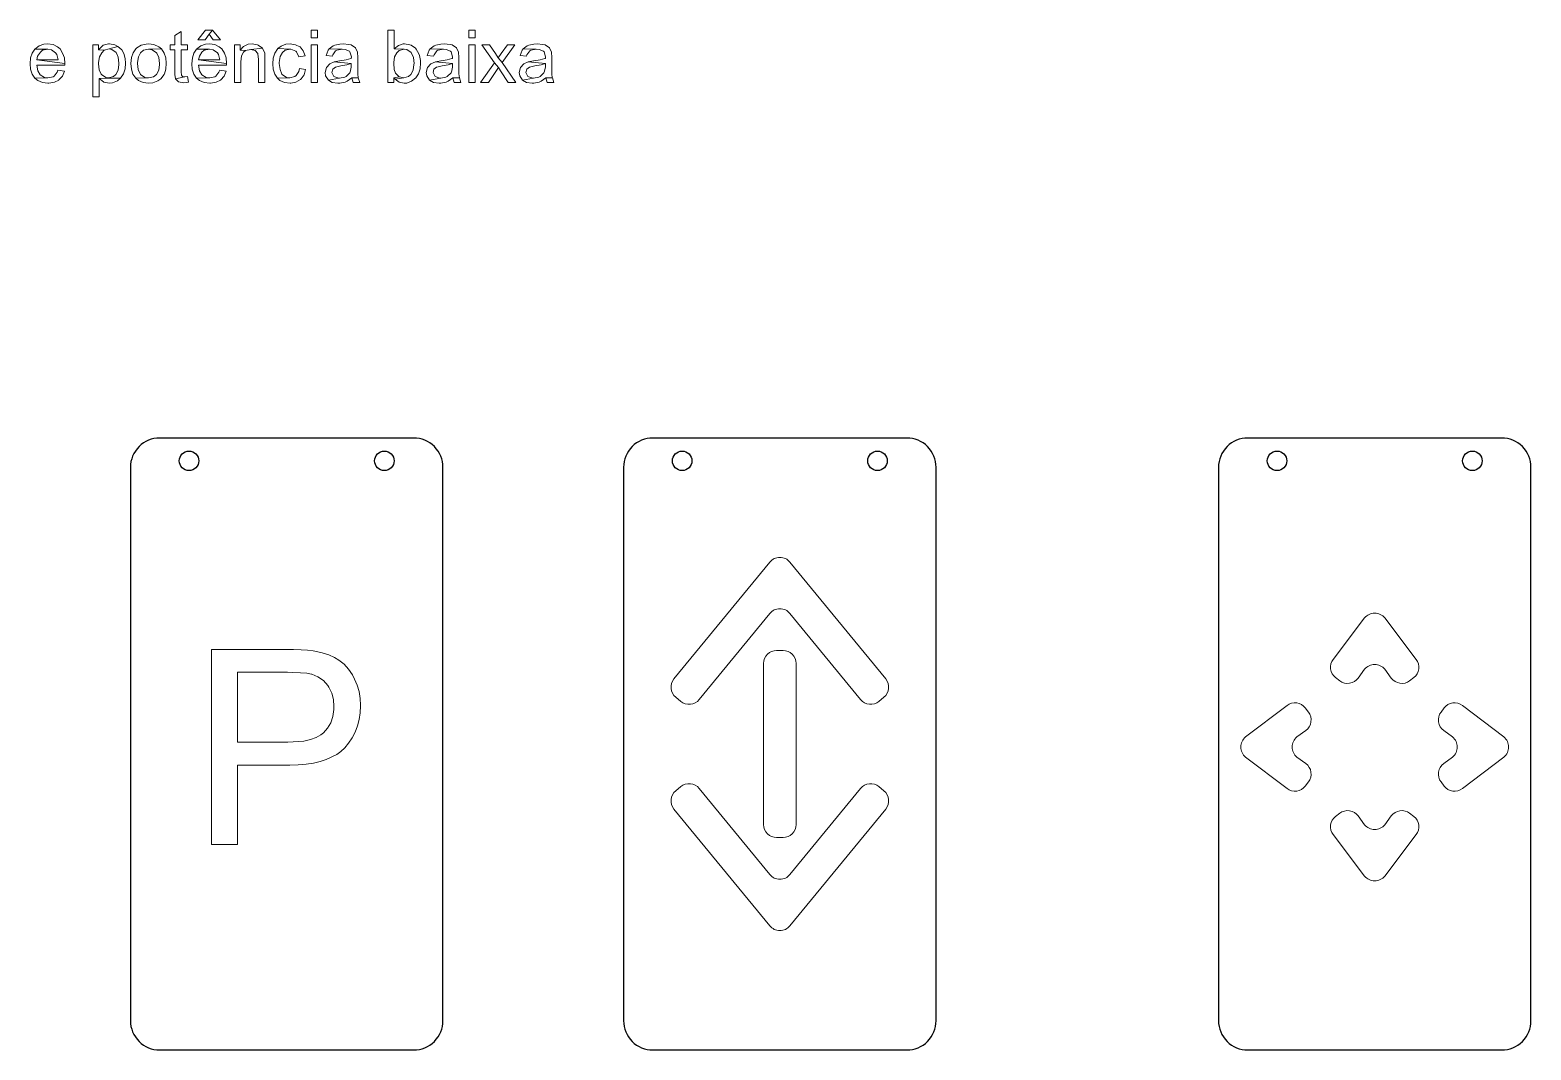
# Model space of a CAD drawing. Header units: millimetres. Extents: x 2658 to 3114, y 1237 to 1573.
# Drawn here: x 2883.4 to 3114, y 1376.2 to 1532.8 of the extents above; entities that cross this region are included whole.
import ezdxf

# ---------------------------------------------------------------- set-up
doc = ezdxf.new("R2010")
doc.units = ezdxf.units.MM

msp = doc.modelspace()

# ---------------------------------------------------------------- linework, layer by layer
at = {"color": 6, "lineweight": 0}
for points in [[(2906.68, 1532.6), (2905.7, 1532), (2905.7, 1530.58), (2904.98, 1530.58), (2904.98, 1529.81), (2905.7, 1529.81), (2905.7, 1526.48), (2905.7, 1526.01), (2905.8, 1525.33), (2907.23, 1525.63), (2906.89, 1525.69), (2906.72, 1525.88), (2906.68, 1526.41), (2906.68, 1529.81), (2907.65, 1529.81), (2907.65, 1530.58), (2906.68, 1530.58)], [(2911.46, 1532.83), (2910.42, 1532.83), (2909.23, 1531.3), (2910.35, 1531.3), (2910.97, 1532.21)], [(2911.46, 1532.83), (2910.97, 1532.21), (2911.56, 1531.3), (2912.69, 1531.3)], [(2927.61, 1532.79), (2926.63, 1532.79), (2926.63, 1531.64), (2927.61, 1531.64)], [(2939.4, 1532.79), (2938.4, 1532.79), (2938.4, 1524.78), (2939.32, 1524.78), (2939.32, 1525.5), (2940.17, 1525.63), (2939.59, 1526.22), (2939.4, 1526.77), (2939.32, 1527.73), (2939.32, 1527.82), (2939.44, 1528.69), (2939.78, 1529.35), (2940.15, 1529.69), (2940.89, 1529.9), (2939.4, 1529.92)], [(2951.83, 1532.79), (2950.86, 1532.79), (2950.86, 1531.64), (2951.83, 1531.64)], [(2884.21, 1529.9), (2883.79, 1529.28), (2883.53, 1528.54), (2883.45, 1527.62), (2883.53, 1526.82), (2883.77, 1526.05), (2884.19, 1525.44), (2886.21, 1525.46), (2885.68, 1525.54), (2885, 1525.97), (2884.64, 1526.56), (2884.47, 1527.43), (2888.78, 1527.43), (2888.78, 1527.69), (2884.51, 1528.24), (2884.62, 1528.79), (2885.04, 1529.45), (2885.38, 1529.71), (2886.17, 1529.9)], [(2886.15, 1530.71), (2885.57, 1530.66), (2884.83, 1530.39), (2884.21, 1529.9), (2886.17, 1529.9), (2886.74, 1529.79), (2887.38, 1529.32), (2887.55, 1529.09), (2887.76, 1528.24), (2884.51, 1528.24), (2888.78, 1527.69), (2888.72, 1528.54), (2888.46, 1529.3), (2888.06, 1529.92), (2887.68, 1530.24), (2886.98, 1530.6)], [(2893.99, 1530.58), (2893.1, 1530.58), (2893.1, 1522.57), (2894.07, 1522.57), (2894.07, 1525.37), (2897.35, 1525.41), (2895.52, 1525.46), (2895.09, 1525.52), (2894.44, 1525.99), (2894.37, 1526.05), (2894.07, 1526.73), (2893.99, 1527.65), (2893.99, 1527.86), (2894.12, 1528.71), (2894.46, 1529.35), (2894.84, 1529.71), (2893.99, 1529.81)], [(2895.67, 1530.71), (2895.48, 1530.71), (2894.69, 1530.49), (2894.58, 1530.41), (2893.99, 1529.81), (2894.84, 1529.71), (2895.58, 1529.94), (2896.96, 1530.32), (2896.5, 1530.58)], [(2896.96, 1530.32), (2895.58, 1529.94), (2896.01, 1529.86), (2896.67, 1529.39), (2896.71, 1529.3), (2897.01, 1528.64), (2897.11, 1527.73), (2897.11, 1527.52), (2896.99, 1526.65), (2896.65, 1526.01), (2896.28, 1525.67), (2895.52, 1525.46), (2897.35, 1525.41), (2897.81, 1526.12), (2898.05, 1526.86), (2898.11, 1527.73), (2898.05, 1528.47), (2897.84, 1529.24), (2897.54, 1529.77)], [(2901.66, 1530.71), (2901.3, 1530.68), (2900.51, 1530.49), (2899.83, 1530.07), (2899.71, 1529.94), (2899.28, 1529.35), (2899.03, 1528.6), (2898.94, 1527.69), (2899.03, 1526.8), (2899.26, 1526.03), (2899.68, 1525.44), (2901.66, 1525.46), (2901.09, 1525.56), (2900.43, 1526.01), (2900.36, 1526.09), (2900.05, 1526.77), (2899.94, 1527.69), (2899.94, 1527.84), (2900.09, 1528.71), (2900.43, 1529.35), (2900.87, 1529.71), (2901.66, 1529.9), (2903.62, 1529.92), (2903.21, 1530.26), (2902.49, 1530.6)], [(2903.62, 1529.92), (2901.66, 1529.9), (2902.21, 1529.79), (2902.87, 1529.35), (2902.91, 1529.28), (2903.25, 1528.6), (2903.36, 1527.71), (2903.36, 1527.52), (2903.21, 1526.65), (2902.87, 1526.01), (2902.43, 1525.65), (2901.66, 1525.46), (2899.68, 1525.44), (2900.09, 1525.1), (2900.81, 1524.76), (2901.66, 1524.65), (2902.3, 1524.71), (2903.06, 1525.01), (2903.53, 1525.35), (2904.04, 1526.01), (2904.08, 1526.12), (2904.3, 1526.84), (2904.36, 1527.75), (2904.3, 1528.56), (2904.04, 1529.3)], [(2909.03, 1529.9), (2908.63, 1529.28), (2908.38, 1528.54), (2908.29, 1527.62), (2908.35, 1526.82), (2908.61, 1526.05), (2909.03, 1525.44), (2911.05, 1525.46), (2910.52, 1525.54), (2909.84, 1525.97), (2909.48, 1526.56), (2909.31, 1527.43), (2913.62, 1527.43), (2913.62, 1527.69), (2909.35, 1528.24), (2909.46, 1528.79), (2909.86, 1529.45), (2910.22, 1529.71), (2911.01, 1529.9)], [(2910.99, 1530.71), (2910.42, 1530.66), (2909.67, 1530.39), (2909.03, 1529.9), (2911.01, 1529.9), (2911.58, 1529.79), (2912.22, 1529.32), (2912.39, 1529.09), (2912.58, 1528.24), (2909.35, 1528.24), (2913.62, 1527.69), (2913.56, 1528.54), (2913.31, 1529.3), (2912.9, 1529.92), (2912.52, 1530.24), (2911.82, 1530.6)], [(2915.71, 1530.58), (2914.84, 1530.58), (2914.84, 1524.78), (2915.81, 1524.78), (2915.81, 1527.94), (2915.92, 1528.88), (2916.26, 1529.45), (2916.56, 1529.66), (2915.71, 1529.75)], [(2917.56, 1530.71), (2916.96, 1530.64), (2916.26, 1530.32), (2915.71, 1529.75), (2916.56, 1529.66), (2917.34, 1529.86), (2919.17, 1530.03), (2919.17, 1530.03), (2918.51, 1530.51), (2918.39, 1530.58)], [(2919.17, 1530.03), (2917.34, 1529.86), (2918.05, 1529.69), (2918.43, 1529.2), (2918.45, 1529.15), (2918.56, 1528.3), (2918.56, 1524.78), (2919.53, 1524.78), (2919.53, 1528.35), (2919.53, 1528.52), (2919.49, 1529.3)], [(2921.51, 1529.98), (2921.04, 1529.3), (2921.04, 1529.28), (2920.81, 1528.52), (2920.74, 1527.65), (2920.81, 1526.8), (2921.06, 1526.03), (2921.47, 1525.44), (2923.36, 1525.46), (2922.85, 1525.54), (2922.19, 1525.99), (2922.13, 1526.07), (2921.85, 1526.75), (2921.74, 1527.69), (2921.74, 1527.86), (2921.89, 1528.75), (2922.21, 1529.37), (2922.64, 1529.71), (2923.42, 1529.9)], [(2923.38, 1530.71), (2922.76, 1530.64), (2922, 1530.37), (2921.51, 1529.98), (2923.42, 1529.9), (2923.51, 1529.9), (2924.25, 1529.6), (2924.38, 1529.47), (2924.74, 1528.73), (2925.7, 1528.88), (2925.42, 1529.64), (2924.93, 1530.24), (2924.91, 1530.24), (2924.23, 1530.58)], [(2927.61, 1530.58), (2926.63, 1530.58), (2926.63, 1524.78), (2927.61, 1524.78)], [(2929.37, 1529.92), (2929.24, 1529.73), (2928.95, 1528.92), (2929.9, 1528.79), (2929.97, 1529.01), (2930.39, 1529.64), (2930.56, 1529.75), (2931.41, 1529.9)], [(2931.56, 1530.71), (2931.01, 1530.68), (2930.24, 1530.51), (2930.01, 1530.41), (2929.37, 1529.92), (2931.41, 1529.9), (2931.84, 1529.86), (2932.54, 1529.56), (2932.58, 1529.49), (2932.81, 1528.71), (2932.79, 1528.45), (2932.73, 1528.43), (2932.03, 1528.26), (2931.05, 1528.11), (2930.99, 1528.11), (2930.18, 1527.96), (2932.79, 1527.69), (2932.79, 1527.33), (2932.79, 1527.11), (2932.64, 1526.35), (2932.58, 1526.24), (2931.99, 1525.67), (2931.79, 1525.58), (2930.99, 1525.41), (2929.29, 1525.12), (2929.88, 1524.78), (2930.75, 1524.65), (2931.03, 1524.67), (2931.84, 1524.84), (2932.18, 1524.99), (2932.88, 1525.5), (2933.86, 1525.5), (2933.81, 1526.12), (2933.79, 1527.2), (2933.79, 1528.52), (2933.79, 1528.62), (2933.75, 1529.43), (2933.43, 1530.09), (2932.75, 1530.54), (2932.43, 1530.62)], [(2940.97, 1530.71), (2940.76, 1530.71), (2940.02, 1530.47), (2939.4, 1529.92), (2940.89, 1529.9), (2941.34, 1529.83), (2941.99, 1529.37), (2942.04, 1529.28), (2942.33, 1528.6), (2942.44, 1527.69), (2942.42, 1527.54), (2942.29, 1526.65), (2941.95, 1526.01), (2941.59, 1525.67), (2940.85, 1525.46), (2939.51, 1525.27), (2940.15, 1524.8), (2940.93, 1524.65), (2941.31, 1524.67), (2942.06, 1524.95), (2942.7, 1525.46), (2942.72, 1525.48), (2943.12, 1526.09), (2943.35, 1526.86), (2943.44, 1527.77), (2943.42, 1528.13), (2943.27, 1528.94), (2943.18, 1529.18), (2942.78, 1529.9), (2942.67, 1530.03), (2941.99, 1530.49), (2941.8, 1530.58)], [(2944.91, 1529.92), (2944.76, 1529.73), (2944.46, 1528.92), (2945.42, 1528.79), (2945.5, 1529.01), (2945.93, 1529.64), (2946.08, 1529.75), (2946.95, 1529.9)], [(2947.07, 1530.71), (2946.54, 1530.68), (2945.76, 1530.51), (2945.52, 1530.41), (2944.91, 1529.92), (2946.95, 1529.9), (2947.37, 1529.86), (2948.05, 1529.56), (2948.12, 1529.49), (2948.33, 1528.71), (2948.33, 1528.45), (2948.24, 1528.43), (2947.54, 1528.26), (2946.59, 1528.11), (2946.52, 1528.11), (2945.71, 1527.96), (2948.33, 1527.69), (2948.33, 1527.33), (2948.33, 1527.11), (2948.18, 1526.35), (2948.12, 1526.24), (2947.52, 1525.67), (2947.33, 1525.58), (2946.52, 1525.41), (2944.8, 1525.12), (2945.4, 1524.78), (2946.27, 1524.65), (2946.56, 1524.67), (2947.37, 1524.84), (2947.69, 1524.99), (2948.41, 1525.5), (2949.39, 1525.5), (2949.33, 1526.12), (2949.33, 1527.2), (2949.33, 1528.52), (2949.33, 1528.62), (2949.26, 1529.43), (2948.97, 1530.09), (2948.29, 1530.54), (2947.97, 1530.62)], [(2951.83, 1530.58), (2950.86, 1530.58), (2950.86, 1524.78), (2951.83, 1524.78)], [(2954.04, 1530.58), (2952.83, 1530.58), (2954.79, 1527.79), (2955.38, 1527.07), (2955.7, 1526.58), (2956.89, 1524.78), (2958.08, 1524.78), (2955.94, 1527.84), (2955.34, 1528.56), (2954.94, 1529.22)], [(2957.93, 1530.58), (2956.76, 1530.58), (2955.79, 1529.2), (2955.34, 1528.56), (2955.94, 1527.84)], [(2959.17, 1529.92), (2959.04, 1529.73), (2958.74, 1528.92), (2959.7, 1528.79), (2959.76, 1529.01), (2960.19, 1529.64), (2960.36, 1529.75), (2961.21, 1529.9)], [(2961.35, 1530.71), (2960.82, 1530.68), (2960.04, 1530.51), (2959.8, 1530.41), (2959.17, 1529.92), (2961.21, 1529.9), (2961.65, 1529.86), (2962.33, 1529.56), (2962.4, 1529.49), (2962.61, 1528.71), (2962.61, 1528.45), (2962.52, 1528.43), (2961.82, 1528.26), (2960.84, 1528.11), (2960.78, 1528.11), (2959.97, 1527.96), (2962.61, 1527.69), (2962.61, 1527.33), (2962.61, 1527.11), (2962.44, 1526.35), (2962.37, 1526.24), (2961.8, 1525.67), (2961.61, 1525.58), (2960.78, 1525.41), (2959.08, 1525.12), (2959.68, 1524.78), (2960.55, 1524.65), (2960.84, 1524.67), (2961.63, 1524.84), (2961.97, 1524.99), (2962.69, 1525.5), (2963.65, 1525.5), (2963.61, 1526.12), (2963.59, 1527.2), (2963.59, 1528.52), (2963.59, 1528.62), (2963.54, 1529.43), (2963.25, 1530.09), (2962.57, 1530.54), (2962.23, 1530.62)], [(2887.74, 1526.65), (2887.61, 1526.35), (2887.15, 1525.73), (2887.02, 1525.65), (2886.21, 1525.46), (2884.19, 1525.44), (2884.64, 1525.07), (2885.36, 1524.76), (2886.21, 1524.65), (2886.34, 1524.65), (2887.19, 1524.8), (2887.87, 1525.14), (2887.89, 1525.16), (2888.42, 1525.75), (2888.76, 1526.52)], [(2912.58, 1526.65), (2912.46, 1526.35), (2911.97, 1525.73), (2911.84, 1525.65), (2911.05, 1525.46), (2909.03, 1525.44), (2909.48, 1525.07), (2910.18, 1524.76), (2911.05, 1524.65), (2911.18, 1524.65), (2912.03, 1524.8), (2912.71, 1525.14), (2912.73, 1525.16), (2913.26, 1525.75), (2913.6, 1526.52)], [(2924.82, 1526.9), (2924.72, 1526.46), (2924.34, 1525.82), (2924.14, 1525.67), (2923.36, 1525.46), (2921.47, 1525.44), (2921.83, 1525.1), (2922.53, 1524.76), (2923.38, 1524.65), (2923.49, 1524.65), (2924.29, 1524.8), (2924.97, 1525.22), (2925.08, 1525.31), (2925.55, 1525.97), (2925.78, 1526.77)], [(2930.18, 1527.96), (2929.48, 1527.65), (2928.97, 1527.09), (2928.78, 1526.31), (2928.84, 1525.78), (2929.29, 1525.12), (2930.99, 1525.41), (2930.86, 1525.41), (2930.12, 1525.69), (2929.82, 1526.33), (2929.95, 1526.8), (2930.35, 1527.11), (2930.37, 1527.14), (2931.2, 1527.33), (2932.13, 1527.48), (2932.79, 1527.69)], [(2945.71, 1527.96), (2944.99, 1527.65), (2944.5, 1527.09), (2944.29, 1526.31), (2944.38, 1525.78), (2944.8, 1525.12), (2946.52, 1525.41), (2946.37, 1525.41), (2945.65, 1525.69), (2945.35, 1526.33), (2945.48, 1526.8), (2945.86, 1527.11), (2945.91, 1527.14), (2946.73, 1527.33), (2947.65, 1527.48), (2948.33, 1527.69)], [(2954.79, 1527.79), (2952.66, 1524.78), (2953.85, 1524.78), (2955.38, 1527.07)], [(2959.97, 1527.96), (2959.27, 1527.65), (2958.76, 1527.09), (2958.57, 1526.31), (2958.66, 1525.78), (2959.08, 1525.12), (2960.78, 1525.41), (2960.65, 1525.41), (2959.93, 1525.69), (2959.61, 1526.33), (2959.76, 1526.8), (2960.14, 1527.11), (2960.16, 1527.14), (2960.99, 1527.33), (2961.93, 1527.48), (2962.61, 1527.69)], [(2897.35, 1525.41), (2894.07, 1525.37), (2894.07, 1525.37), (2894.71, 1524.86), (2894.8, 1524.82), (2895.6, 1524.65), (2896.11, 1524.71), (2896.88, 1525.03)], [(2907.65, 1525.67), (2907.23, 1525.63), (2905.8, 1525.33), (2906.23, 1524.88), (2906.25, 1524.86), (2907.06, 1524.71), (2907.8, 1524.8)], [(2933.86, 1525.5), (2932.88, 1525.5), (2933.07, 1524.78), (2934.11, 1524.78), (2933.86, 1525.48)], [(2940.17, 1525.63), (2939.32, 1525.5), (2939.51, 1525.27), (2940.85, 1525.46)], [(2949.39, 1525.5), (2948.41, 1525.5), (2948.6, 1524.78), (2949.62, 1524.78), (2949.39, 1525.48)], [(2963.65, 1525.5), (2962.69, 1525.5), (2962.88, 1524.78), (2963.9, 1524.78), (2963.67, 1525.48)]]:
    msp.add_lwpolyline(points, close=True, dxfattribs=at)
for points in [[(2898.87, 1380.66, 0.414214), (2903.37, 1376.16), (2942.37, 1376.16, 0.414214), (2946.87, 1380.66), (2946.87, 1465.66, 0.414214), (2942.37, 1470.16), (2903.37, 1470.16, 0.414214), (2898.87, 1465.66)], [(3018.11, 1376.16, 0.414214), (3022.61, 1380.66), (3022.61, 1465.66, 0.414214), (3018.11, 1470.16), (2979.11, 1470.16, 0.414214), (2974.61, 1465.66), (2974.61, 1380.66, 0.414214), (2979.11, 1376.16)], [(3109.48, 1376.16, 0.414214), (3113.98, 1380.66), (3113.98, 1465.66, 0.414214), (3109.48, 1470.16), (3070.48, 1470.16, 0.414214), (3065.98, 1465.66), (3065.98, 1380.66, 0.414214), (3070.48, 1376.16)]]:
    msp.add_lwpolyline(points, format="xyb", close=True)
at = {"color": 1, "lineweight": 0}
for points in [[(3000.16, 1451.1), (3014.88, 1433.16, -0.414214), (3014.6, 1430.35), (3013.83, 1429.71, -0.414214), (3011.01, 1429.99), (3000.16, 1443.21, 0.472981), (2997.07, 1443.21), (2986.22, 1429.99, -0.414214), (2983.4, 1429.71), (2982.63, 1430.35, -0.414214), (2982.35, 1433.16), (2997.07, 1451.1, -0.472981)], [(3091.52, 1434.65), (3092.52, 1433.29, 0.419304), (3095.34, 1432.87), (3095.98, 1433.36, 0.414214), (3096.36, 1436.16), (3091.52, 1442.53, 0.472981), (3088.43, 1442.53), (3083.6, 1436.16, 0.414214), (3083.98, 1433.36), (3084.61, 1432.87, 0.419304), (3087.44, 1433.29), (3088.43, 1434.65, -0.472981)], [(2998.11, 1408.79), (2999.11, 1408.79, 0.414214), (3001.11, 1410.79), (3001.11, 1435.53, 0.414214), (2999.11, 1437.53), (2998.11, 1437.53, 0.414214), (2996.11, 1435.53), (2996.11, 1410.79, 0.414214)], [(3078.03, 1424.24), (3079.39, 1425.24, 0.419304), (3079.8, 1428.06), (3079.32, 1428.7, 0.414214), (3076.52, 1429.08), (3070.15, 1424.24, 0.472981), (3070.15, 1421.15), (3076.52, 1416.32, 0.414214), (3079.32, 1416.7), (3079.8, 1417.33, 0.419304), (3079.39, 1420.16), (3078.03, 1421.15, -0.472981)], [(3101.93, 1421.15), (3100.57, 1420.16, 0.419304), (3100.16, 1417.33), (3100.64, 1416.7, 0.414214), (3103.44, 1416.32), (3109.81, 1421.15, 0.472981), (3109.81, 1424.24), (3103.44, 1429.08, 0.414214), (3100.64, 1428.7), (3100.16, 1428.06, 0.419304), (3100.57, 1425.24), (3101.93, 1424.24, -0.472981)], [(3000.16, 1395.23), (3014.88, 1413.16, 0.414214), (3014.6, 1415.97), (3013.83, 1416.61, 0.414214), (3011.01, 1416.33), (3000.16, 1403.11, -0.472981), (2997.07, 1403.11), (2986.22, 1416.33, 0.414214), (2983.4, 1416.61), (2982.63, 1415.97, 0.414214), (2982.35, 1413.16), (2997.07, 1395.23, 0.472981)], [(3088.43, 1410.75), (3087.44, 1412.11, 0.419304), (3084.61, 1412.52), (3083.98, 1412.04, 0.414214), (3083.6, 1409.24), (3088.43, 1402.87, 0.472981), (3091.52, 1402.87), (3096.36, 1409.24, 0.414214), (3095.98, 1412.04), (3095.34, 1412.52, 0.419304), (3092.52, 1412.11), (3091.52, 1410.75, -0.472981)]]:
    msp.add_lwpolyline(points, format="xyb", close=True, dxfattribs=at)
for points in [[(2922.64, 1437.7), (2911.33, 1437.7), (2911.33, 1407.71), (2915.3, 1407.71), (2915.3, 1419.9), (2923.34, 1419.9), (2924.65, 1419.95), (2925.85, 1420.06), (2926.98, 1420.23), (2928.01, 1420.46), (2928.94, 1420.76), (2930.55, 1421.54), (2931.21, 1422.02), (2931.79, 1422.56), (2932.38, 1423.28), (2932.94, 1424.11), (2933.41, 1425), (2933.76, 1425.93), (2934.01, 1426.92), (2934.16, 1427.95), (2934.22, 1429.03), (2934.22, 1429.1), (2934.16, 1430.17), (2933.98, 1431.2), (2933.71, 1432.18), (2933.31, 1433.12), (2932.96, 1433.78), (2932.35, 1434.65), (2931.68, 1435.4), (2930.9, 1436.03), (2930.22, 1436.44), (2929.32, 1436.85), (2928.3, 1437.18), (2927.21, 1437.42), (2926.92, 1437.47), (2926.08, 1437.57), (2925.09, 1437.65), (2923.93, 1437.69)], [(2915.3, 1423.44), (2915.3, 1434.17), (2922.97, 1434.17), (2923.77, 1434.16), (2925, 1434.11), (2925.97, 1434.03), (2926.68, 1433.9), (2926.71, 1433.88), (2927.66, 1433.5), (2928.5, 1432.91), (2929.19, 1432.14), (2929.36, 1431.88), (2929.78, 1430.98), (2930.04, 1430), (2930.12, 1428.91), (2930.11, 1428.44), (2929.97, 1427.36), (2929.65, 1426.41), (2929.16, 1425.59), (2928.51, 1424.88), (2928.13, 1424.58), (2927.4, 1424.17), (2926.53, 1423.85), (2925.51, 1423.62), (2923.06, 1423.44)]]:
    msp.add_lwpolyline(points, close=True, dxfattribs=at)
at = {"linetype": 'Continuous'}
for centre in [(2907.87, 1466.66), (2937.87, 1466.66), (2983.61, 1466.66), (3013.61, 1466.66), (3074.98, 1466.66), (3104.98, 1466.66)]:
    msp.add_circle(centre, 1.5, dxfattribs=at)

doc.saveas('drawing.dxf')
